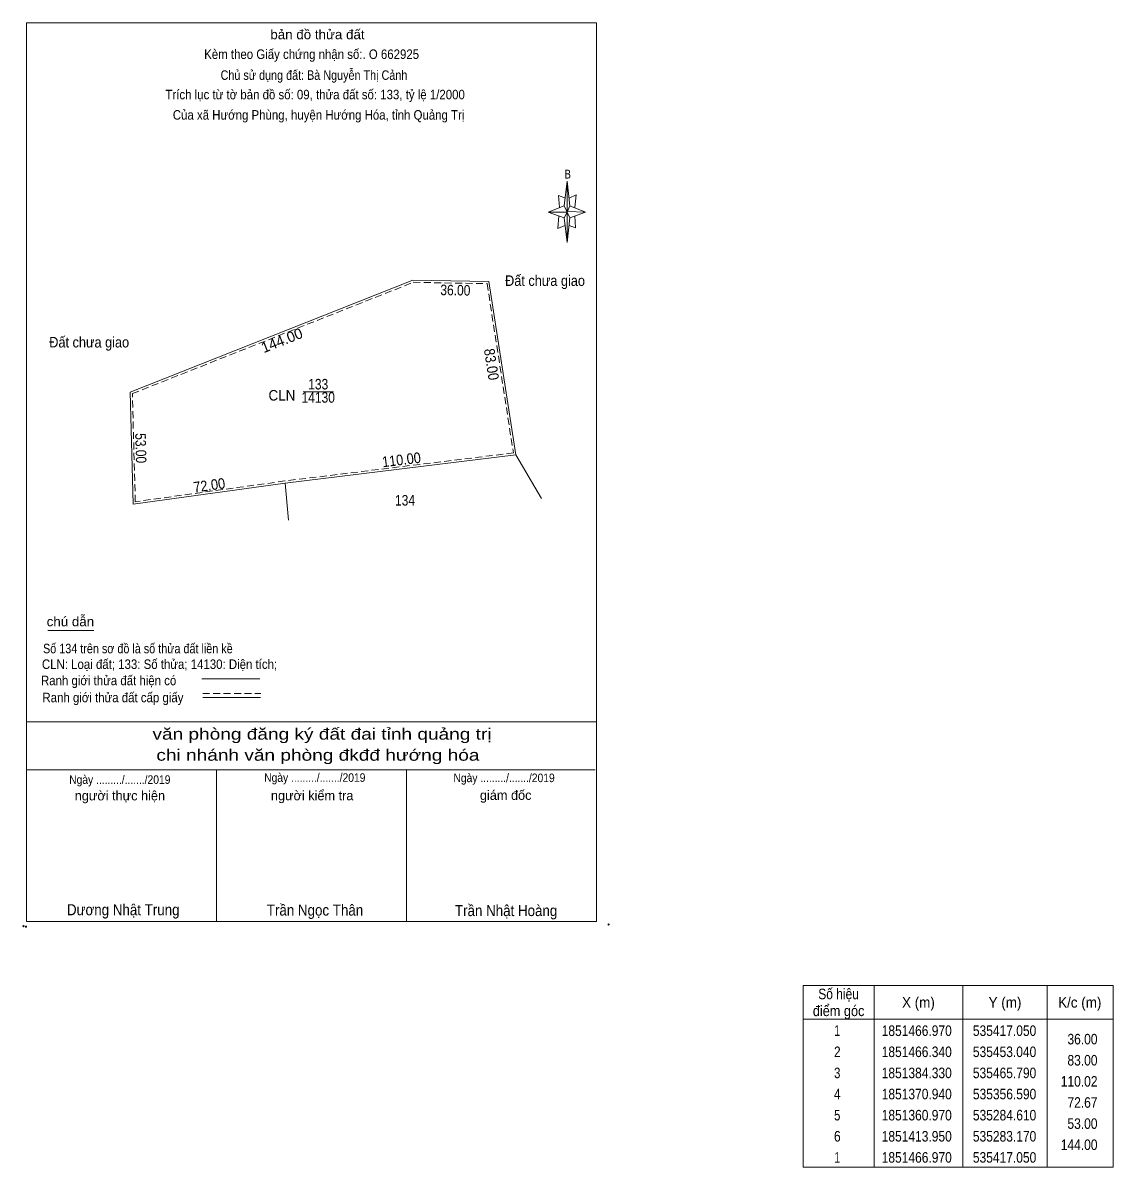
# Model space of a CAD drawing. Header units: metres. Extents: x 534412 to 535749, y 1851047 to 1851618.
# Drawn here: x 535232 to 535749, y 1851047 to 1851589 of the extents above; entities that cross this region are included whole.
import ezdxf
from ezdxf.enums import TextEntityAlignment as Align

# ---------------------------------------------------------------- set-up
doc = ezdxf.new("R2010")
doc.units = ezdxf.units.M
doc.header["$LTSCALE"] = 1.1
doc.header["$PDMODE"] = 32
doc.header["$PDSIZE"] = 0.55
doc.linetypes.add('MEDIUM_DASHED', pattern=[4.5, 3, -1.5])
for name, color, linetype, lineweight in [('1', 7, 'MEDIUM_DASHED', 13), ('17', 7, 'Continuous', 13), ('28', 7, 'Continuous', 13), ('5', 7, 'Continuous', 13), ('6', 7, 'Continuous', 13), ('63', 7, 'Continuous', 13)]:
    doc.layers.add(name, color=color, linetype=linetype, lineweight=lineweight)

msp = doc.modelspace()

# ---------------------------------------------------------------- linework, layer by layer
at = {"layer": '1'}
msp.add_lwpolyline([(535417.23, 1851465.97), (535452.18, 1851465.35), (535464.64, 1851385.2), (535356.46, 1851371.93), (535285.58, 1851362.11), (535284.19, 1851413.28)], close=True, dxfattribs=at)
at = {"layer": '17'}
msp.add_line((535244.2, 1851301.07), (535265.92, 1851301.07), dxfattribs=at)
at = {"layer": '28'}
for p, q in [((535453.04, 1851466.34), (535465.79, 1851384.33)), ((535356.59, 1851370.94), (535358.13, 1851353.34))]:
    msp.add_line(p, q, dxfattribs=at)
for points in [[(535453.04, 1851466.34), (535417.05, 1851466.97), (535283.17, 1851413.95), (535284.61, 1851360.97)], [(535465.79, 1851384.33), (535356.59, 1851370.94), (535284.61, 1851360.97)]]:
    msp.add_lwpolyline(points, dxfattribs=at)
at = {"layer": '5'}
for p, q in [((535488.63, 1851502.23), (535490.13, 1851513.93)), ((535488.63, 1851496.53), (535481.13, 1851499.23)), ((535491.33, 1851502.23), (535498.83, 1851499.23)), ((535493.73, 1851497.43), (535494.03, 1851491.73)), ((535491.33, 1851496.53), (535490.13, 1851484.83)), ((535494.03, 1851491.73), (535491.03, 1851492.93)), ((535234.02, 1851257.91), (535504.02, 1851257.91)), ((535234.02, 1851235.11), (535503.42, 1851235.11)), ((535234.02, 1851235.11), (535503.42, 1851235.11)), ((535234.02, 1851235.11), (535503.42, 1851235.11)), ((535324.02, 1851163.41), (535324.02, 1851235.11)), ((535414.02, 1851163.41), (535414.02, 1851235.11))]:
    msp.add_line(p, q, dxfattribs=at)
for points in [[(535234.02, 1851588.81), (535504.02, 1851588.81), (535504.02, 1851163.41), (535234.02, 1851163.41)], [(535490.13, 1851513.93), (535491.33, 1851502.23), (535490.13, 1851499.23)], [(535490.13, 1851499.23), (535481.13, 1851499.23), (535488.63, 1851502.23), (535491.33, 1851496.53), (535498.83, 1851499.23), (535490.13, 1851499.53)], [(535490.13, 1851499.23), (535490.13, 1851484.83), (535488.63, 1851496.53)]]:
    msp.add_lwpolyline(points, close=True, dxfattribs=at)
for points in [[(535489.23, 1851505.83), (535485.93, 1851507.03), (535486.53, 1851501.33)], [(535491.03, 1851505.83), (535494.33, 1851507.33), (535493.73, 1851501.33)], [(535490.13, 1851499.23), (535488.63, 1851502.23), (535481.13, 1851499.23)], [(535486.23, 1851497.43), (535485.63, 1851491.43), (535488.93, 1851492.93)], [(535490.13, 1851499.23), (535491.33, 1851496.53), (535498.83, 1851499.23)], [(535504.02, 1851163.41), (535234.02, 1851163.41), (535234.02, 1851235.11)]]:
    msp.add_lwpolyline(points, dxfattribs=at)
for p in [(535232.61, 1851161.1), (535233.81, 1851160.89)]:
    msp.add_point(p, dxfattribs=at)
at = {"layer": '6'}
for p, q in [((535317.07, 1851278.18), (535344.49, 1851278.18)), ((535317.49, 1851269.39), (535344.91, 1851269.39))]:
    msp.add_line(p, q, dxfattribs=at)
at = {"layer": '6', "linetype": 'MEDIUM_DASHED'}
msp.add_line((535317.49, 1851271.25), (535345.09, 1851271.25), dxfattribs=at)
at = {"layer": '6'}
msp.add_point((535509.72, 1851161.91), dxfattribs=at)
at = {"layer": '63'}
for p, q in [((535365.14, 1851414.14), (535379.44, 1851414.14)), ((535465.79, 1851384.33), (535477.99, 1851363.58)), ((535635.45, 1851133.05), (535635.45, 1851047.05)), ((535677.45, 1851133.05), (535677.45, 1851047.05)), ((535717.45, 1851133.05), (535717.45, 1851047.05)), ((535601.85, 1851117.05), (535748.65, 1851117.05))]:
    msp.add_line(p, q, dxfattribs=at)
msp.add_lwpolyline([(535601.85, 1851133.05), (535748.65, 1851133.05), (535748.65, 1851047.05), (535601.85, 1851047.05)], close=True, dxfattribs=at)

# ---------------------------------------------------------------- texts
at = {"layer": '1'}
for s, width, p in [('133', 0.85, (535372.2, 1851415.24)), ('CLN', 0.95, (535355.015, 1851409.98)), ('14130', 0.85, (535372.2, 1851408.97))]:
    msp.add_text(s, height=5, dxfattribs=dict(at, width=width)).set_placement(p, align=Align.CENTER)
at = {"layer": '5'}
for s, height, width, p in [('bản đồ thửa đất', 4.5, 1.05, (535371.845, 1851581.07)), ('Kèm theo Giấy chứng nhận số:. O 662925', 4.5, 0.9, (535369.08, 1851571.74)), ('Chủ sử dụng đất: Bà Nguyễn Thị Cảnh', 4.5, 0.85, (535370.19, 1851561.84)), ('Trích lục từ tờ bản đồ số: 09, thửa đất số: 133, tỷ lệ 1/2000 ', 4.5, 0.9, (535371.495, 1851552.63)), ('Của xã Hướng Phùng, huyện Hướng Hóa, tỉnh Quảng Trị', 4.5, 0.9, (535372.385, 1851543)), ('B', 4.133, 0.8, (535490.38, 1851515.13)), ('văn phòng đăng ký đất đai tỉnh quảng trị', 5.4, 1.25, (535373.99, 1851249.43)), ('chi nhánh văn phòng đkđđ hướng hóa', 5.4, 1.25, (535372.06, 1851239.47)), ('Ngày ........./......./2019', 4.05, 0.9, (535278.235, 1851228.51)), ('Ngày ........./......./2019', 4.05, 0.9, (535370.575, 1851229.47)), ('Ngày ........./......./2019', 4.05, 0.9, (535460.215, 1851229.32)), ('Dương Nhật Trung', 5.25, 0.9, (535279.86, 1851166.29)), ('Trần Ngọc Thân', 5.25, 0.9, (535370.68, 1851166.11)), ('Trần Nhật Hoàng', 5.25, 0.9, (535461.19, 1851165.9))]:
    msp.add_text(s, height=height, dxfattribs=dict(at, width=width)).set_placement(p, align=Align.CENTER)
for s, p in [('người thực hiện', (535278.28, 1851220.68)), ('người kiểm tra', (535369.34, 1851220.74)), ('giám đốc', (535460.985, 1851220.92))]:
    msp.add_text(s, height=4.5, dxfattribs=at).set_placement(p, align=Align.CENTER)
at = {"layer": '6'}
for s, width, p in [('chú dẫn', 1.05, (535243.6, 1851303.11)), ('Số 134 trên sơ đồ là số thửa đất liền kề', 0.85, (535241.89, 1851290.33)), ('CLN: Loại đất; 133: Số thửa; 14130: Diện tích;', 0.9, (535241.35, 1851282.92)), ('Ranh giới thửa đất hiện có ', 0.9, (535240.9, 1851275.21)), ('Ranh giới thửa đất cấp giấy', 0.9, (535241.59, 1851267.14))]:
    msp.add_text(s, height=4.5, dxfattribs=dict(at, width=width)).set_placement(p)
at = {"layer": '63'}
for s, rotation, width, p in [('36.00', 358.997, 0.85, (535437.111, 1851459.782)), ('83.00', 278.837, 0.9, (535451.797, 1851426.769)), ('53.00', 271.557, 0.85, (535285.709, 1851387.393)), ('110.00', 6.991, 0.9, (535411.906, 1851379.501)), ('72.00', 7.886, 0.9, (535320.942, 1851367.425))]:
    msp.add_text(s, height=5, rotation=rotation, dxfattribs=dict(at, width=width)).set_placement(p, align=Align.CENTER)
for s, width, p in [('Đất chưa giao', 0.9, (535479.61, 1851464.27)), ('Đất chưa giao', 0.9, (535263.74, 1851435.13)), ('134', 0.85, (535413.305, 1851360.28)), ('Số hiệu', 0.85, (535618.645, 1851126.55)), ('điểm góc', 0.9, (535618.655, 1851118.55)), ('X (m)', 0.95, (535656.45, 1851122.55)), ('Y (m)', 0.95, (535697.45, 1851122.55)), ('K/c (m)', 0.95, (535732.855, 1851122.55)), (' 1', 0.75, (535617.25, 1851109.15)), ('1851466.970', 0.85, (535655.65, 1851109.15)), ('535417.050', 0.85, (535697.245, 1851109.15)), (' 2', 0.85, (535617.25, 1851099.15)), ('1851466.340', 0.85, (535655.65, 1851099.15)), ('535453.040', 0.85, (535697.245, 1851099.15)), (' 3', 0.8, (535617.255, 1851089.15)), ('1851384.330', 0.85, (535655.65, 1851089.15)), ('535465.790', 0.85, (535697.245, 1851089.15)), (' 4', 0.85, (535617.25, 1851079.15)), ('1851370.940', 0.85, (535655.65, 1851079.15)), ('535356.590', 0.85, (535697.245, 1851079.15)), (' 5', 0.8, (535617.255, 1851069.15)), ('1851360.970', 0.85, (535655.65, 1851069.15)), ('535284.610', 0.85, (535697.245, 1851069.15)), (' 6', 0.85, (535617.255, 1851059.15)), ('1851413.950', 0.85, (535655.65, 1851059.15)), ('535283.170', 0.85, (535697.245, 1851059.15)), (' 1', 0.75, (535617.25, 1851049.15)), ('1851466.970', 0.85, (535655.65, 1851049.15)), ('535417.050', 0.85, (535697.245, 1851049.15))]:
    msp.add_text(s, height=5, dxfattribs=dict(at, width=width)).set_placement(p, align=Align.CENTER)
msp.add_text('144.00', height=5, rotation=21.605, dxfattribs=at).set_placement((535355.89, 1851436.173), align=Align.CENTER)
at = {"layer": '63', "width": 0.85}
for s, p in [('36.00', (535741.25, 1851105.15)), ('83.00', (535741.25, 1851095.15)), ('110.02', (535741.25, 1851085.15)), ('72.67', (535741.25, 1851075.15)), ('53.00', (535741.25, 1851065.15)), ('144.00', (535741.25, 1851055.15))]:
    msp.add_text(s, height=5, dxfattribs=at).set_placement(p, align=Align.RIGHT)

doc.saveas('drawing.dxf')
